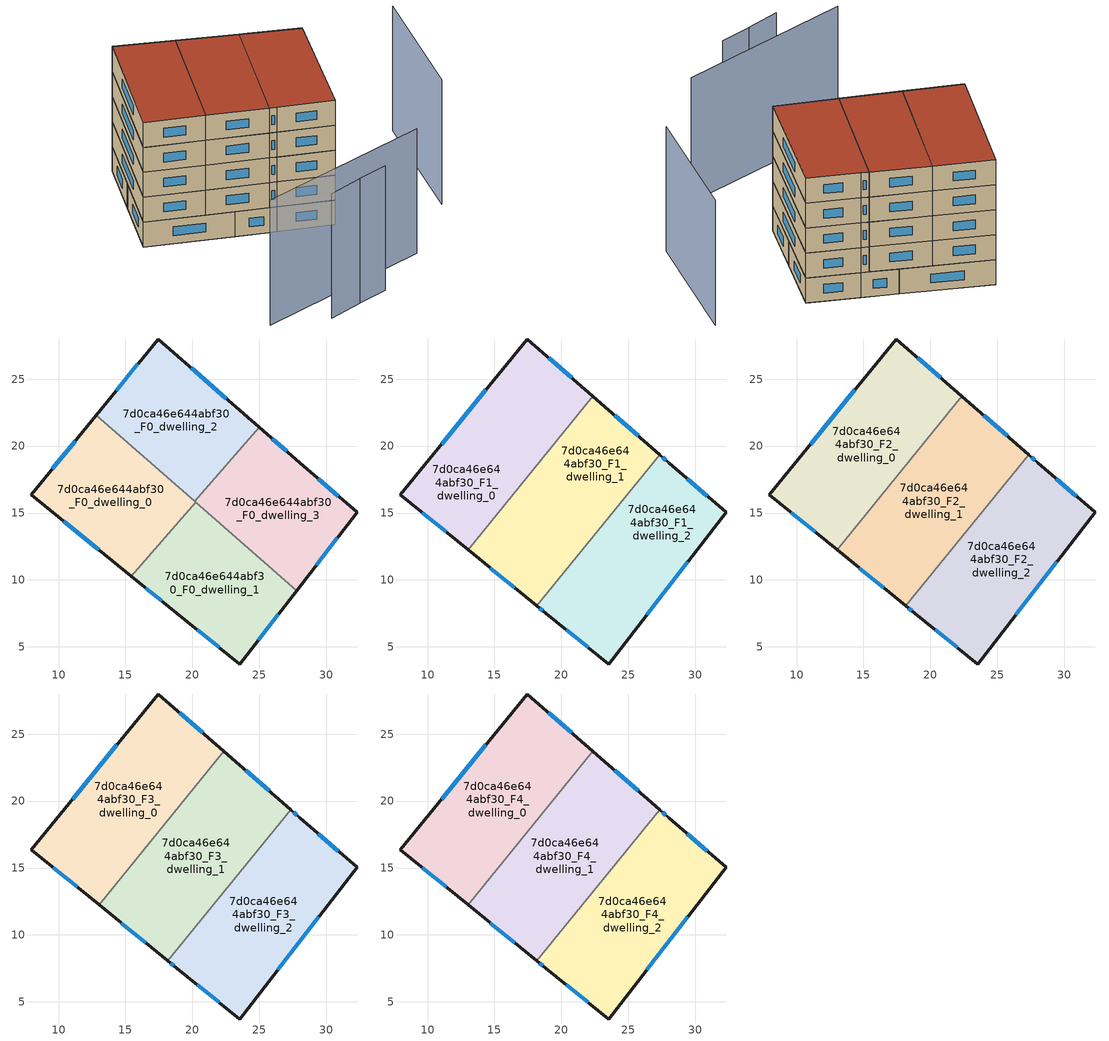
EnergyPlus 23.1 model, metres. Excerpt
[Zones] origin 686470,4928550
7d0ca46e644abf30_F0_dwelling_0
 floor ground (EU_floor_Construction): 15.43,10.29 20.24,15.8 12.8,22.29 7.97,16.36 z0
 wall outside (EU_wall_Construction): 15.43,10.29 7.97,16.36 12.8,22.29 z0:3
 wall to 7d0ca46e644abf30_F0_dwelling_1 (EU_wall_Construction): 20.24,15.8 15.43,10.29 z0:3
 wall to 7d0ca46e644abf30_F0_dwelling_2 (EU_wall_Construction): 12.8,22.29 20.16,15.86 z0:3
 wall to 7d0ca46e644abf30_F0_dwelling_3 (EU_wall_Construction): 20.16,15.86 20.24,15.8 z0:3
 window (EU_Window_Construction): 13,12.27 10.4,14.39 / 9.54,18.29 11.23,20.36 z0.98:2.02
7d0ca46e644abf30_F0_dwelling_1
 floor ground (EU_floor_Construction): 23.54,3.72 27.78,9.21 20.24,15.8 15.43,10.29 18.82,7.53 z0
 wall outside (EU_wall_Construction): 27.78,9.21 23.54,3.72 18.82,7.53 15.43,10.29 z0:3
 wall to 7d0ca46e644abf30_F0_dwelling_3 (EU_wall_Construction): 20.24,15.8 27.78,9.21 z0:3
 window (EU_Window_Construction): 26.4,7.42 24.92,5.5 / 22.01,4.96 20.36,6.29 / 17.72,8.43 16.53,9.39 z0.98:2.02
7d0ca46e644abf30_F0_dwelling_2
 floor ground (EU_floor_Construction): 20.16,15.86 25,21.4 17.44,28 12.8,22.29 z0
 wall outside (EU_wall_Construction): 12.8,22.29 17.44,28 25,21.4 z0:3
 wall to 7d0ca46e644abf30_F0_dwelling_3 (EU_wall_Construction): 25,21.4 20.16,15.86 z0:3
 window (EU_Window_Construction): 19.9,25.85 22.54,23.55 / 14.31,24.15 15.93,26.15 z0.98:2.02
 ceiling adiabatic (EU_roof_Construction): 25,21.4 20.16,15.86 17.72,18 22.36,23.71 z3
7d0ca46e644abf30_F0_dwelling_3
 floor ground (EU_floor_Construction): 27.78,9.21 32.3,15.05 28.01,18.77 25,21.4 20.16,15.86 z0
 wall outside (EU_wall_Construction): 25,21.4 28.01,18.77 32.3,15.05 27.78,9.21 z0:3
 window (EU_Window_Construction): 30.83,13.15 29.25,11.11 / 25.98,20.55 27.03,19.63 / 29.41,17.56 30.91,16.26 z0.98:2.02
 ceiling adiabatic (EU_roof_Construction): 27.35,19.35 22.71,13.64 20.16,15.86 25,21.4 z3
7d0ca46e644abf30_F1_dwelling_0
 floor to 7d0ca46e644abf30_F0_dwelling_0 (EU_floor_Construction): 13.03,12.25 17.72,18 12.8,22.29 7.97,16.36 z3
 floor to 7d0ca46e644abf30_F0_dwelling_2 (EU_floor_Construction): 17.72,18 22.36,23.71 17.44,28 12.8,22.29 z3
 wall outside (EU_wall_Construction): 13.03,12.25 7.97,16.36 17.44,28 22.36,23.71 z3:6
 wall to 7d0ca46e644abf30_F1_dwelling_1 (EU_wall_Construction): 22.36,23.71 13.03,12.25 z3:6
 window (EU_Window_Construction): 11.39,13.58 9.62,15.02 / 11.05,20.15 14.36,24.22 / 19.04,26.6 20.76,25.1 z3.98:5.02
7d0ca46e644abf30_F1_dwelling_1
 floor to 7d0ca46e644abf30_F0_dwelling_0 (EU_floor_Construction): 15.43,10.29 20.24,15.8 17.72,18 13.03,12.25 z3
 floor to 7d0ca46e644abf30_F0_dwelling_1 (EU_floor_Construction): 18.17,8.06 22.71,13.64 20.24,15.8 15.43,10.29 z3
 floor adiabatic (EU_floor_Construction): 22.71,13.64 27.35,19.35 22.36,23.71 17.72,18 z3
 wall outside (EU_wall_Construction): 18.17,8.06 13.03,12.25 / 22.36,23.71 27.35,19.35 z3:6
 wall to 7d0ca46e644abf30_F1_dwelling_2 (EU_wall_Construction): 27.35,19.35 18.17,8.06 z3:6
 window (EU_Window_Construction): 16.5,9.42 14.7,10.89 / 23.98,22.29 25.73,20.77 z3.98:5.02
7d0ca46e644abf30_F1_dwelling_2
 floor to 7d0ca46e644abf30_F0_dwelling_1 (EU_floor_Construction): 23.54,3.72 27.78,9.21 22.71,13.64 18.17,8.06 18.82,7.53 z3
 floor to 7d0ca46e644abf30_F0_dwelling_3 (EU_floor_Construction): 27.78,9.21 32.3,15.05 28.01,18.77 27.35,19.35 22.71,13.64 z3
 wall outside (EU_wall_Construction): 27.35,19.35 28.01,18.77 32.3,15.05 23.54,3.72 18.82,7.53 18.17,8.06 z3:6
 window (EU_Window_Construction): 27.57,19.16 27.8,18.96 / 29.41,17.56 30.91,16.26 / 29.45,11.37 26.39,7.41 / 22.01,4.96 20.36,6.29 / 18.61,7.7 18.38,7.89 z3.98:5.02
7d0ca46e644abf30_F2_dwelling_0
 floor to 7d0ca46e644abf30_F1_dwelling_0 (EU_floor_Construction): 13.03,12.25 22.36,23.71 17.44,28 7.97,16.36 z6
 wall outside (EU_wall_Construction): 13.03,12.25 7.97,16.36 17.44,28 22.36,23.71 z6:9
 wall to 7d0ca46e644abf30_F2_dwelling_1 (EU_wall_Construction): 22.36,23.71 13.03,12.25 z6:9
 window (EU_Window_Construction): 11.39,13.58 9.62,15.02 / 11.05,20.15 14.36,24.22 / 19.04,26.6 20.76,25.1 z6.98:8.02
7d0ca46e644abf30_F2_dwelling_1
 floor to 7d0ca46e644abf30_F1_dwelling_1 (EU_floor_Construction): 18.17,8.06 27.35,19.35 22.36,23.71 13.03,12.25 z6
 wall outside (EU_wall_Construction): 18.17,8.06 13.03,12.25 / 22.36,23.71 27.35,19.35 z6:9
 wall to 7d0ca46e644abf30_F2_dwelling_2 (EU_wall_Construction): 27.35,19.35 18.17,8.06 z6:9
 window (EU_Window_Construction): 16.5,9.42 14.7,10.89 / 23.98,22.29 25.73,20.77 z6.98:8.02
7d0ca46e644abf30_F2_dwelling_2
 floor to 7d0ca46e644abf30_F1_dwelling_2 (EU_floor_Construction): 23.54,3.72 32.3,15.05 28.01,18.77 27.35,19.35 18.17,8.06 18.82,7.53 z6
 wall outside (EU_wall_Construction): 27.35,19.35 28.01,18.77 32.3,15.05 23.54,3.72 18.82,7.53 18.17,8.06 z6:9
 window (EU_Window_Construction): 27.57,19.16 27.8,18.96 / 29.41,17.56 30.91,16.26 / 29.45,11.37 26.39,7.41 / 22.01,4.96 20.36,6.29 / 18.61,7.7 18.38,7.89 z6.98:8.02
7d0ca46e644abf30_F3_dwelling_0
 floor to 7d0ca46e644abf30_F2_dwelling_0 (EU_floor_Construction): 13.03,12.25 22.36,23.71 17.44,28 7.97,16.36 z9
 wall outside (EU_wall_Construction): 13.03,12.25 7.97,16.36 17.44,28 22.36,23.71 z9:12
 wall to 7d0ca46e644abf30_F3_dwelling_1 (EU_wall_Construction): 22.36,23.71 13.03,12.25 z9:12
 window (EU_Window_Construction): 11.39,13.58 9.62,15.02 / 11.05,20.15 14.36,24.22 / 19.04,26.6 20.76,25.1 z9.98:11.02
7d0ca46e644abf30_F3_dwelling_1
 floor to 7d0ca46e644abf30_F2_dwelling_1 (EU_floor_Construction): 18.17,8.06 27.35,19.35 22.36,23.71 13.03,12.25 z9
 wall outside (EU_wall_Construction): 18.17,8.06 13.03,12.25 / 22.36,23.71 27.35,19.35 z9:12
 wall to 7d0ca46e644abf30_F3_dwelling_2 (EU_wall_Construction): 27.35,19.35 18.17,8.06 z9:12
 window (EU_Window_Construction): 16.5,9.42 14.7,10.89 / 23.98,22.29 25.73,20.77 z9.98:11.02
7d0ca46e644abf30_F3_dwelling_2
 floor to 7d0ca46e644abf30_F2_dwelling_2 (EU_floor_Construction): 23.54,3.72 32.3,15.05 28.01,18.77 27.35,19.35 18.17,8.06 18.82,7.53 z9
 wall outside (EU_wall_Construction): 27.35,19.35 28.01,18.77 32.3,15.05 23.54,3.72 18.82,7.53 18.17,8.06 z9:12
 window (EU_Window_Construction): 27.57,19.16 27.8,18.96 / 29.41,17.56 30.91,16.26 / 29.45,11.37 26.39,7.41 / 22.01,4.96 20.36,6.29 / 18.61,7.7 18.38,7.89 z9.98:11.02
7d0ca46e644abf30_F4_dwelling_0
 floor to 7d0ca46e644abf30_F3_dwelling_0 (EU_floor_Construction): 13.03,12.25 22.36,23.71 17.44,28 7.97,16.36 z12
 wall outside (EU_wall_Construction): 13.03,12.25 7.97,16.36 17.44,28 22.36,23.71 z12:15
 wall to 7d0ca46e644abf30_F4_dwelling_1 (EU_wall_Construction): 22.36,23.71 13.03,12.25 z12:15
 window (EU_Window_Construction): 11.39,13.58 9.62,15.02 / 11.05,20.15 14.36,24.22 / 19.04,26.6 20.76,25.1 z12.98:14.02
 roof outside (EU_roof_Construction): 22.36,23.71 13.03,12.25 7.97,16.36 17.44,28 z15
7d0ca46e644abf30_F4_dwelling_1
 floor to 7d0ca46e644abf30_F3_dwelling_1 (EU_floor_Construction): 18.17,8.06 27.35,19.35 22.36,23.71 13.03,12.25 z12
 wall outside (EU_wall_Construction): 18.17,8.06 13.03,12.25 / 22.36,23.71 27.35,19.35 z12:15
 wall to 7d0ca46e644abf30_F4_dwelling_2 (EU_wall_Construction): 27.35,19.35 18.17,8.06 z12:15
 window (EU_Window_Construction): 16.5,9.42 14.7,10.89 / 23.98,22.29 25.73,20.77 z12.98:14.02
 roof outside (EU_roof_Construction): 27.35,19.35 18.17,8.06 13.03,12.25 22.36,23.71 z15
7d0ca46e644abf30_F4_dwelling_2
 floor to 7d0ca46e644abf30_F3_dwelling_2 (EU_floor_Construction): 23.54,3.72 32.3,15.05 28.01,18.77 27.35,19.35 18.17,8.06 18.82,7.53 z12
 wall outside (EU_wall_Construction): 27.35,19.35 28.01,18.77 32.3,15.05 23.54,3.72 18.82,7.53 18.17,8.06 z12:15
 window (EU_Window_Construction): 27.57,19.16 27.8,18.96 / 29.41,17.56 30.91,16.26 / 29.45,11.37 26.39,7.41 / 22.01,4.96 20.36,6.29 / 18.61,7.7 18.38,7.89 z12.98:14.02
 roof outside (EU_roof_Construction): 32.3,15.05 23.54,3.72 18.82,7.53 18.17,8.06 27.35,19.35 28.01,18.77 z15
shading: 4.37,-3.09 24.42,-6.16 / 13.29,-7.59 16.88,-8.06 / 9.27,-7.16 13.29,-7.62 / 33.44,-2.28 41.37,10.46 z0:15
[Building]
EU S2 Campaign: North Axis=0; Terrain=City; Solar Distribution=FullExterior
[Site:Location]
Bologna: Latitude=44.5; Longitude=11.25; Time Zone=1; Elevation=37
[SizingPeriod:WeatherFileDays]
AnnualSizingPeriod: Begin Month=1; Begin Day of Month=1; End Month=12; End Day of Month=31; Day of Week for Start Day=Monday; Use Weather File Daylight Saving Period=No; Use Weather File Rain and Snow Indicators=No
[MATERIAL]
EU_InternalMass_Material: Roughness=MediumRough; Thickness=0.1; Conductivity=1; Density=1800; Specific Heat=900; Thermal Absorptance=0.9; Solar Absorptance=0.7; Visible Absorptance=0.7
[MATERIAL:NOMASS] Roughness=MediumRough; Thermal Absorptance=0.9; Solar Absorptance=0.7; Visible Absorptance=0.7
Name | Thermal Resistance
EU_wall_NoMass | 0.905828
EU_roof_NoMass | 0.37593
EU_floor_NoMass | 0.67114
[WINDOWMATERIAL:SIMPLEGLAZINGSYSTEM]
EU_Window_SimpleGlazing: UFactor=4.52486; Solar Heat Gain Coefficient=0.85; Visible Transmittance=0.85
[CONSTRUCTION]
EU_wall_Construction: EU_wall_NoMass
EU_roof_Construction: EU_roof_NoMass
EU_floor_Construction: EU_floor_NoMass
EU_InternalMass_Construction: EU_InternalMass_Material
EU_Window_Construction: EU_Window_SimpleGlazing
[ZONE] Type=1; Multiplier=1; Ceiling Height=autocalculate; Floor Area=autocalculate; Part of Total Floor Area=Yes
Name | Volume
7d0ca46e644abf30_F0_dwelling_0 | 218.55
7d0ca46e644abf30_F1_dwelling_0; 7d0ca46e644abf30_F2_dwelling_0; 7d0ca46e644abf30_F3_dwelling_0; 7d0ca46e644abf30_F4_dwelling_0; 7d0ca46e644abf30_F1_dwelling_2; 7d0ca46e644abf30_F2_dwelling_2; 7d0ca46e644abf30_F3_dwelling_2; 7d0ca46e644abf30_F4_dwelling_2 | 291.4
7d0ca46e644abf30_F0_dwelling_1 | 218.561
7d0ca46e644abf30_F1_dwelling_1; 7d0ca46e644abf30_F2_dwelling_1; 7d0ca46e644abf30_F3_dwelling_1; 7d0ca46e644abf30_F4_dwelling_1 | 291.404
7d0ca46e644abf30_F0_dwelling_2 | 218.532
7d0ca46e644abf30_F0_dwelling_3 | 218.553
[INTERNALMASS] Construction=EU_InternalMass_Construction
Name | Zone or ZoneList | Surface Area
7d0ca46e644abf30_F0_dwelling_0_EU_InternalMass | 7d0ca46e644abf30_F0_dwelling_0 | 72.8491
7d0ca46e644abf30_F0_dwelling_1_EU_InternalMass | 7d0ca46e644abf30_F0_dwelling_1 | 72.8541
7d0ca46e644abf30_F0_dwelling_2_EU_InternalMass | 7d0ca46e644abf30_F0_dwelling_2 | 72.8433
7d0ca46e644abf30_F0_dwelling_3_EU_InternalMass | 7d0ca46e644abf30_F0_dwelling_3 | 72.8506
7d0ca46e644abf30_F1_dwelling_0_EU_InternalMass | 7d0ca46e644abf30_F1_dwelling_0 | 97.1333
7d0ca46e644abf30_F1_dwelling_1_EU_InternalMass | 7d0ca46e644abf30_F1_dwelling_1 | 97.1345
7d0ca46e644abf30_F1_dwelling_2_EU_InternalMass | 7d0ca46e644abf30_F1_dwelling_2 | 97.1331
7d0ca46e644abf30_F2_dwelling_0_EU_InternalMass | 7d0ca46e644abf30_F2_dwelling_0 | 97.1333
7d0ca46e644abf30_F2_dwelling_1_EU_InternalMass | 7d0ca46e644abf30_F2_dwelling_1 | 97.1345
7d0ca46e644abf30_F2_dwelling_2_EU_InternalMass | 7d0ca46e644abf30_F2_dwelling_2 | 97.1331
7d0ca46e644abf30_F3_dwelling_0_EU_InternalMass | 7d0ca46e644abf30_F3_dwelling_0 | 97.1333
7d0ca46e644abf30_F3_dwelling_1_EU_InternalMass | 7d0ca46e644abf30_F3_dwelling_1 | 97.1345
7d0ca46e644abf30_F3_dwelling_2_EU_InternalMass | 7d0ca46e644abf30_F3_dwelling_2 | 97.1331
7d0ca46e644abf30_F4_dwelling_0_EU_InternalMass | 7d0ca46e644abf30_F4_dwelling_0 | 97.1333
7d0ca46e644abf30_F4_dwelling_1_EU_InternalMass | 7d0ca46e644abf30_F4_dwelling_1 | 97.1345
7d0ca46e644abf30_F4_dwelling_2_EU_InternalMass | 7d0ca46e644abf30_F4_dwelling_2 | 97.1331
[OTHEREQUIPMENT] Fuel Type=Electricity; Design Level Calculation Method=Watts/Area; Power per Zone Floor Area=1; Fraction Latent=0; Fraction Radiant=0; Fraction Lost=0; Carbon Dioxide Generation Rate=0; EndUse Subcategory=EU_Step8_InternalGains
Name | Zone or ZoneList or Space or SpaceList | Schedule
EU_Step8_InternalGain_7d0ca46e644abf30_F0_dwelling_0_f000 | 7d0ca46e644abf30_F0_dwelling_0 | EU_Step8_GainSchedule_7d0ca46e644abf30_F0_dwelling_0_f000
EU_Step8_InternalGain_7d0ca46e644abf30_F0_dwelling_1_f000 | 7d0ca46e644abf30_F0_dwelling_1 | EU_Step8_GainSchedule_7d0ca46e644abf30_F0_dwelling_1_f000
EU_Step8_InternalGain_7d0ca46e644abf30_F0_dwelling_2_f000 | 7d0ca46e644abf30_F0_dwelling_2 | EU_Step8_GainSchedule_7d0ca46e644abf30_F0_dwelling_2_f000
EU_Step8_InternalGain_7d0ca46e644abf30_F0_dwelling_3_f000 | 7d0ca46e644abf30_F0_dwelling_3 | EU_Step8_GainSchedule_7d0ca46e644abf30_F0_dwelling_3_f000
EU_Step8_InternalGain_7d0ca46e644abf30_F1_dwelling_0_f000 | 7d0ca46e644abf30_F1_dwelling_0 | EU_Step8_GainSchedule_7d0ca46e644abf30_F1_dwelling_0_f000
EU_Step8_InternalGain_7d0ca46e644abf30_F1_dwelling_1_f000 | 7d0ca46e644abf30_F1_dwelling_1 | EU_Step8_GainSchedule_7d0ca46e644abf30_F1_dwelling_1_f000
EU_Step8_InternalGain_7d0ca46e644abf30_F1_dwelling_2_f000 | 7d0ca46e644abf30_F1_dwelling_2 | EU_Step8_GainSchedule_7d0ca46e644abf30_F1_dwelling_2_f000
EU_Step8_InternalGain_7d0ca46e644abf30_F2_dwelling_0_f000 | 7d0ca46e644abf30_F2_dwelling_0 | EU_Step8_GainSchedule_7d0ca46e644abf30_F2_dwelling_0_f000
EU_Step8_InternalGain_7d0ca46e644abf30_F2_dwelling_1_f000 | 7d0ca46e644abf30_F2_dwelling_1 | EU_Step8_GainSchedule_7d0ca46e644abf30_F2_dwelling_1_f000
EU_Step8_InternalGain_7d0ca46e644abf30_F2_dwelling_2_f000 | 7d0ca46e644abf30_F2_dwelling_2 | EU_Step8_GainSchedule_7d0ca46e644abf30_F2_dwelling_2_f000
EU_Step8_InternalGain_7d0ca46e644abf30_F3_dwelling_0_f000 | 7d0ca46e644abf30_F3_dwelling_0 | EU_Step8_GainSchedule_7d0ca46e644abf30_F3_dwelling_0_f000
EU_Step8_InternalGain_7d0ca46e644abf30_F3_dwelling_1_f000 | 7d0ca46e644abf30_F3_dwelling_1 | EU_Step8_GainSchedule_7d0ca46e644abf30_F3_dwelling_1_f000
EU_Step8_InternalGain_7d0ca46e644abf30_F3_dwelling_2_f000 | 7d0ca46e644abf30_F3_dwelling_2 | EU_Step8_GainSchedule_7d0ca46e644abf30_F3_dwelling_2_f000
EU_Step8_InternalGain_7d0ca46e644abf30_F4_dwelling_0_f000 | 7d0ca46e644abf30_F4_dwelling_0 | EU_Step8_GainSchedule_7d0ca46e644abf30_F4_dwelling_0_f000
EU_Step8_InternalGain_7d0ca46e644abf30_F4_dwelling_1_f000 | 7d0ca46e644abf30_F4_dwelling_1 | EU_Step8_GainSchedule_7d0ca46e644abf30_F4_dwelling_1_f000
EU_Step8_InternalGain_7d0ca46e644abf30_F4_dwelling_2_f000 | 7d0ca46e644abf30_F4_dwelling_2 | EU_Step8_GainSchedule_7d0ca46e644abf30_F4_dwelling_2_f000
[ZONEVENTILATION:DESIGNFLOWRATE] Schedule=EU_AlwaysOn; Design Flow Rate Calculation Method=AirChanges/Hour; Air Changes per Hour=0.73129; Ventilation Type=Natural; Fan Pressure Rise=0; Fan Total Efficiency=1; Constant Term Coefficient=1; Temperature Term Coefficient=0; Velocity Term Coefficient=0; Velocity Squared Term Coefficient=0; Minimum Indoor Temperature=-100; Maximum Indoor Temperature=100; Delta Temperature=-100; Minimum Outdoor Temperature=-100; Maximum Outdoor Temperature=100; Maximum Wind Speed=40
Name | Zone or ZoneList or Space or SpaceList
EU_ConstantAir_7d0ca46e644abf30_F0_dwelling_0 | 7d0ca46e644abf30_F0_dwelling_0
EU_ConstantAir_7d0ca46e644abf30_F0_dwelling_1 | 7d0ca46e644abf30_F0_dwelling_1
EU_ConstantAir_7d0ca46e644abf30_F0_dwelling_2 | 7d0ca46e644abf30_F0_dwelling_2
EU_ConstantAir_7d0ca46e644abf30_F0_dwelling_3 | 7d0ca46e644abf30_F0_dwelling_3
EU_ConstantAir_7d0ca46e644abf30_F1_dwelling_0 | 7d0ca46e644abf30_F1_dwelling_0
EU_ConstantAir_7d0ca46e644abf30_F1_dwelling_1 | 7d0ca46e644abf30_F1_dwelling_1
EU_ConstantAir_7d0ca46e644abf30_F1_dwelling_2 | 7d0ca46e644abf30_F1_dwelling_2
EU_ConstantAir_7d0ca46e644abf30_F2_dwelling_0 | 7d0ca46e644abf30_F2_dwelling_0
EU_ConstantAir_7d0ca46e644abf30_F2_dwelling_1 | 7d0ca46e644abf30_F2_dwelling_1
EU_ConstantAir_7d0ca46e644abf30_F2_dwelling_2 | 7d0ca46e644abf30_F2_dwelling_2
EU_ConstantAir_7d0ca46e644abf30_F3_dwelling_0 | 7d0ca46e644abf30_F3_dwelling_0
EU_ConstantAir_7d0ca46e644abf30_F3_dwelling_1 | 7d0ca46e644abf30_F3_dwelling_1
EU_ConstantAir_7d0ca46e644abf30_F3_dwelling_2 | 7d0ca46e644abf30_F3_dwelling_2
EU_ConstantAir_7d0ca46e644abf30_F4_dwelling_0 | 7d0ca46e644abf30_F4_dwelling_0
EU_ConstantAir_7d0ca46e644abf30_F4_dwelling_1 | 7d0ca46e644abf30_F4_dwelling_1
EU_ConstantAir_7d0ca46e644abf30_F4_dwelling_2 | 7d0ca46e644abf30_F4_dwelling_2
[HVACTEMPLATE:THERMOSTAT] Constant Heating Setpoint=20; Constant Cooling Setpoint=50
EU_HeatOnly_7d0ca46e644abf30_F0_dwelling_0; EU_HeatOnly_7d0ca46e644abf30_F0_dwelling_1; EU_HeatOnly_7d0ca46e644abf30_F0_dwelling_2; EU_HeatOnly_7d0ca46e644abf30_F0_dwelling_3; EU_HeatOnly_7d0ca46e644abf30_F1_dwelling_0; EU_HeatOnly_7d0ca46e644abf30_F1_dwelling_1; EU_HeatOnly_7d0ca46e644abf30_F1_dwelling_2; EU_HeatOnly_7d0ca46e644abf30_F2_dwelling_0; EU_HeatOnly_7d0ca46e644abf30_F2_dwelling_1; EU_HeatOnly_7d0ca46e644abf30_F2_dwelling_2; EU_HeatOnly_7d0ca46e644abf30_F3_dwelling_0; EU_HeatOnly_7d0ca46e644abf30_F3_dwelling_1; EU_HeatOnly_7d0ca46e644abf30_F3_dwelling_2; EU_HeatOnly_7d0ca46e644abf30_F4_dwelling_0; EU_HeatOnly_7d0ca46e644abf30_F4_dwelling_1; EU_HeatOnly_7d0ca46e644abf30_F4_dwelling_2
[HVACTEMPLATE:ZONE:IDEALLOADSAIRSYSTEM] System Availability Schedule=EU_AlwaysOn; Maximum Heating Supply Air Temperature=50; Minimum Cooling Supply Air Temperature=13; Maximum Heating Supply Air Humidity Ratio=0.0156; Minimum Cooling Supply Air Humidity Ratio=0.0077; Heating Limit=NoLimit; Cooling Limit=NoLimit; Heating Availability Schedule=EU_AlwaysOn; Cooling Availability Schedule=EU_CoolingOff; Dehumidification Control Type=ConstantSensibleHeatRatio; Cooling Sensible Heat Ratio=0.7; Dehumidification Setpoint=60; Humidification Control Type=None; Humidification Setpoint=30; Outdoor Air Method=None; Outdoor Air Flow Rate per Person=0.00944; Outdoor Air Flow Rate per Zone Floor Area=0; Outdoor Air Flow Rate per Zone=0; Demand Controlled Ventilation Type=None; Outdoor Air Economizer Type=NoEconomizer; Heat Recovery Type=None; Sensible Heat Recovery Effectiveness=0.7; Latent Heat Recovery Effectiveness=0.65
Name | Template Thermostat
7d0ca46e644abf30_F0_dwelling_0 | EU_HeatOnly_7d0ca46e644abf30_F0_dwelling_0
7d0ca46e644abf30_F0_dwelling_1 | EU_HeatOnly_7d0ca46e644abf30_F0_dwelling_1
7d0ca46e644abf30_F0_dwelling_2 | EU_HeatOnly_7d0ca46e644abf30_F0_dwelling_2
7d0ca46e644abf30_F0_dwelling_3 | EU_HeatOnly_7d0ca46e644abf30_F0_dwelling_3
7d0ca46e644abf30_F1_dwelling_0 | EU_HeatOnly_7d0ca46e644abf30_F1_dwelling_0
7d0ca46e644abf30_F1_dwelling_1 | EU_HeatOnly_7d0ca46e644abf30_F1_dwelling_1
7d0ca46e644abf30_F1_dwelling_2 | EU_HeatOnly_7d0ca46e644abf30_F1_dwelling_2
7d0ca46e644abf30_F2_dwelling_0 | EU_HeatOnly_7d0ca46e644abf30_F2_dwelling_0
7d0ca46e644abf30_F2_dwelling_1 | EU_HeatOnly_7d0ca46e644abf30_F2_dwelling_1
7d0ca46e644abf30_F2_dwelling_2 | EU_HeatOnly_7d0ca46e644abf30_F2_dwelling_2
7d0ca46e644abf30_F3_dwelling_0 | EU_HeatOnly_7d0ca46e644abf30_F3_dwelling_0
7d0ca46e644abf30_F3_dwelling_1 | EU_HeatOnly_7d0ca46e644abf30_F3_dwelling_1
7d0ca46e644abf30_F3_dwelling_2 | EU_HeatOnly_7d0ca46e644abf30_F3_dwelling_2
7d0ca46e644abf30_F4_dwelling_0 | EU_HeatOnly_7d0ca46e644abf30_F4_dwelling_0
7d0ca46e644abf30_F4_dwelling_1 | EU_HeatOnly_7d0ca46e644abf30_F4_dwelling_1
7d0ca46e644abf30_F4_dwelling_2 | EU_HeatOnly_7d0ca46e644abf30_F4_dwelling_2
[SIZING:ZONE] Zone Cooling Design Supply Air Temperature Input Method=SupplyAirTemperature; Zone Cooling Design Supply Air Temperature=13; Zone Heating Design Supply Air Temperature Input Method=SupplyAirTemperature; Zone Heating Design Supply Air Temperature=50; Zone Cooling Design Supply Air Humidity Ratio=0.008; Zone Heating Design Supply Air Humidity Ratio=0.008; Cooling Design Air Flow Method=DesignDay; Cooling Design Air Flow Rate=0; Cooling Minimum Air Flow per Zone Floor Area=0.000762; Cooling Minimum Air Flow=0; Cooling Minimum Air Flow Fraction=0.2; Heating Design Air Flow Method=DesignDay; Heating Design Air Flow Rate=0; Heating Maximum Air Flow per Zone Floor Area=0.002032; Heating Maximum Air Flow=0.141576; Heating Maximum Air Flow Fraction=0.3; Account for Dedicated Outdoor Air System=No; Dedicated Outdoor Air System Control Strategy=NeutralSupplyAir; Dedicated Outdoor Air Low Setpoint Temperature for Design=autosize; Dedicated Outdoor Air High Setpoint Temperature for Design=autosize; Zone Load Sizing Method=Sensible Load Only No Latent Load; Zone Latent Cooling Design Supply Air Humidity Ratio Input Method=HumidityRatioDifference; Zone Cooling Design Supply Air Humidity Ratio Difference=0.005; Zone Latent Heating Design Supply Air Humidity Ratio Input Method=HumidityRatioDifference; Zone Humidification Design Supply Air Humidity Ratio Difference=0.005
7d0ca46e644abf30_F0_dwelling_0; 7d0ca46e644abf30_F0_dwelling_1; 7d0ca46e644abf30_F0_dwelling_2; 7d0ca46e644abf30_F0_dwelling_3; 7d0ca46e644abf30_F1_dwelling_0; 7d0ca46e644abf30_F1_dwelling_1; 7d0ca46e644abf30_F1_dwelling_2; 7d0ca46e644abf30_F2_dwelling_0; 7d0ca46e644abf30_F2_dwelling_1; 7d0ca46e644abf30_F2_dwelling_2; 7d0ca46e644abf30_F3_dwelling_0; 7d0ca46e644abf30_F3_dwelling_1; 7d0ca46e644abf30_F3_dwelling_2; 7d0ca46e644abf30_F4_dwelling_0; 7d0ca46e644abf30_F4_dwelling_1; 7d0ca46e644abf30_F4_dwelling_2
[SCHEDULE:CONSTANT]
Name | Hourly Value
EU_AlwaysOn | 1
EU_CoolingOff | 0
[SCHEDULE:FILE] Column Number=1; Rows to Skip at Top=0; Number of Hours of Data=8760; Column Separator=Comma; Interpolate to Timestep=No; Minutes per Item=60; Adjust Schedule for Daylight Savings=Yes
Name | File
EU_Step8_GainSchedule_7d0ca46e644abf30_F0_dwelling_0_f000 | ../../schedules/7d0ca46e644abf30/7d0ca46e644abf30_F0_dwelling_0_f000_gain.csv
EU_Step8_GainSchedule_7d0ca46e644abf30_F0_dwelling_1_f000 | ../../schedules/7d0ca46e644abf30/7d0ca46e644abf30_F0_dwelling_1_f000_gain.csv
EU_Step8_GainSchedule_7d0ca46e644abf30_F0_dwelling_2_f000 | ../../schedules/7d0ca46e644abf30/7d0ca46e644abf30_F0_dwelling_2_f000_gain.csv
EU_Step8_GainSchedule_7d0ca46e644abf30_F0_dwelling_3_f000 | ../../schedules/7d0ca46e644abf30/7d0ca46e644abf30_F0_dwelling_3_f000_gain.csv
EU_Step8_GainSchedule_7d0ca46e644abf30_F1_dwelling_0_f000 | ../../schedules/7d0ca46e644abf30/7d0ca46e644abf30_F1_dwelling_0_f000_gain.csv
EU_Step8_GainSchedule_7d0ca46e644abf30_F1_dwelling_1_f000 | ../../schedules/7d0ca46e644abf30/7d0ca46e644abf30_F1_dwelling_1_f000_gain.csv
EU_Step8_GainSchedule_7d0ca46e644abf30_F1_dwelling_2_f000 | ../../schedules/7d0ca46e644abf30/7d0ca46e644abf30_F1_dwelling_2_f000_gain.csv
EU_Step8_GainSchedule_7d0ca46e644abf30_F2_dwelling_0_f000 | ../../schedules/7d0ca46e644abf30/7d0ca46e644abf30_F2_dwelling_0_f000_gain.csv
EU_Step8_GainSchedule_7d0ca46e644abf30_F2_dwelling_1_f000 | ../../schedules/7d0ca46e644abf30/7d0ca46e644abf30_F2_dwelling_1_f000_gain.csv
EU_Step8_GainSchedule_7d0ca46e644abf30_F2_dwelling_2_f000 | ../../schedules/7d0ca46e644abf30/7d0ca46e644abf30_F2_dwelling_2_f000_gain.csv
EU_Step8_GainSchedule_7d0ca46e644abf30_F3_dwelling_0_f000 | ../../schedules/7d0ca46e644abf30/7d0ca46e644abf30_F3_dwelling_0_f000_gain.csv
EU_Step8_GainSchedule_7d0ca46e644abf30_F3_dwelling_1_f000 | ../../schedules/7d0ca46e644abf30/7d0ca46e644abf30_F3_dwelling_1_f000_gain.csv
EU_Step8_GainSchedule_7d0ca46e644abf30_F3_dwelling_2_f000 | ../../schedules/7d0ca46e644abf30/7d0ca46e644abf30_F3_dwelling_2_f000_gain.csv
EU_Step8_GainSchedule_7d0ca46e644abf30_F4_dwelling_0_f000 | ../../schedules/7d0ca46e644abf30/7d0ca46e644abf30_F4_dwelling_0_f000_gain.csv
EU_Step8_GainSchedule_7d0ca46e644abf30_F4_dwelling_1_f000 | ../../schedules/7d0ca46e644abf30/7d0ca46e644abf30_F4_dwelling_1_f000_gain.csv
EU_Step8_GainSchedule_7d0ca46e644abf30_F4_dwelling_2_f000 | ../../schedules/7d0ca46e644abf30/7d0ca46e644abf30_F4_dwelling_2_f000_gain.csv
